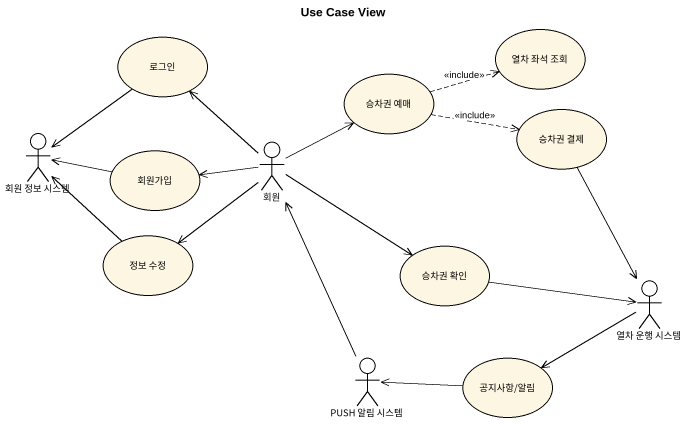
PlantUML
@startuml
title Use Case View
usecase 로그인
usecase "열차 좌석 조회" as 열차_좌석_조회
usecase "승차권 예매" as 승차권_예매
usecase "승차권 결제" as 승차권_결제
actor "회원 정보 시스템" as 회원_정보_시스템
usecase 회원가입
actor 회원
usecase "정보 수정" as 정보_수정
usecase "승차권 확인" as 승차권_확인
actor "열차 운행 시스템" as 열차_운행_시스템
actor "PUSH 알림 시스템" as PUSH_알림_시스템
usecase "공지사항/알림" as 공지사항_알림
로그인 --> 회원_정보_시스템
승차권_예매 .right.> 열차_좌석_조회 : <<include>>
승차권_예매 .right.> 승차권_결제 : <<include>>
승차권_결제 --> 열차_운행_시스템
회원가입 -left-> 회원_정보_시스템
회원 -up-> 로그인
회원 -up-> 승차권_예매
회원 -left-> 회원가입
회원 --> 정보_수정
회원 -right-> 승차권_확인
정보_수정 -up-> 회원_정보_시스템
승차권_확인 -right-> 열차_운행_시스템
열차_운행_시스템 -left-> 공지사항_알림
PUSH_알림_시스템 -up-> 회원
공지사항_알림 -left-> PUSH_알림_시스템
@enduml
